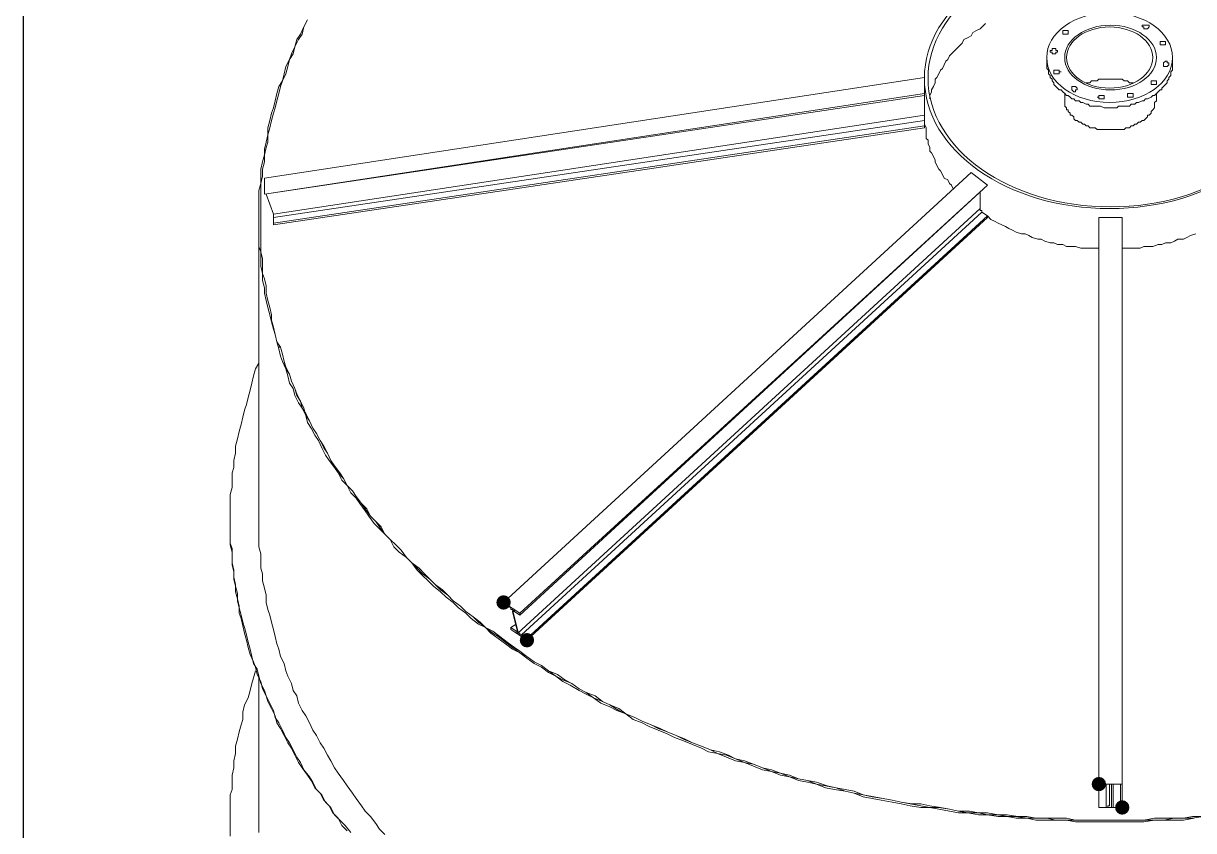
# Model space of a CAD drawing. Header units: millimetres. Extents: x 0 to 62767, y -13570 to 23963.
# Drawn here: x 17238 to 18477, y 3305 to 4160 of the extents above; entities that cross this region are included whole.
import ezdxf

# ---------------------------------------------------------------- set-up
doc = ezdxf.new("R2010")
doc.units = ezdxf.units.MM
picture_1 = doc.add_image_def('image2.jpg', size_in_pixel=(680, 1027))

msp = doc.modelspace()

# ---------------------------------------------------------------- hatches: boundary and pattern name
h = msp.add_hatch(color=7)
edge = h.paths.add_edge_path()
edge.add_arc((17746.667, 3546.667), 7.619, 0, 360)
h = msp.add_hatch(color=7)
edge = h.paths.add_edge_path()
edge.add_arc((17771.429, 3506.667), 7.619, 0, 360)
h = msp.add_hatch(color=7)
edge = h.paths.add_edge_path()
edge.add_arc((18377.143, 3354.286), 7.619, 0, 360)
h = msp.add_hatch(color=7)
edge = h.paths.add_edge_path()
edge.add_arc((18401.904, 3329.524), 7.619, 0, 360)

# ---------------------------------------------------------------- linework, layer by layer
at = {"color": 7, "lineweight": 0}
for points in [[(17539.047, 4163.81), (17535.237, 4156.191), (17531.428, 4148.571), (17527.619, 4142.857), (17525.715, 4135.238), (17521.904, 4127.619), (17520, 4121.905), (17516.191, 4114.286), (17514.285, 4106.666), (17512.381, 4099.047), (17508.572, 4093.333), (17506.666, 4085.714), (17504.761, 4078.095), (17502.857, 4070.476), (17500.952, 4064.762), (17499.048, 4057.143), (17497.142, 4049.524), (17497.142, 4041.905), (17495.238, 4034.286), (17493.333, 4026.666), (17493.333, 4020.952), (17491.428, 4013.333), (17489.524, 4005.714), (17489.524, 3998.095), (17489.524, 3990.476), (17487.618, 3982.857), (17487.618, 3975.238), (17487.618, 3969.524), (17487.618, 3961.905), (17487.618, 3954.286), (17487.618, 3946.666), (17487.618, 3939.047), (17487.618, 3931.428), (17487.618, 3923.809), (17489.524, 3918.095), (17489.524, 3910.476), (17489.524, 3902.857), (17491.428, 3895.238), (17491.428, 3887.619), (17493.333, 3880), (17493.333, 3874.286), (17495.238, 3866.666), (17497.142, 3859.047), (17499.048, 3851.428), (17500.952, 3843.809), (17502.857, 3836.19), (17504.761, 3830.476), (17506.666, 3822.857), (17508.572, 3815.238), (17510.476, 3807.619), (17512.381, 3801.905), (17516.191, 3794.286), (17518.095, 3786.667), (17520, 3779.048), (17523.809, 3773.333), (17525.715, 3765.714), (17529.524, 3758.095), (17533.333, 3752.381), (17537.143, 3744.762), (17539.047, 3737.143), (17542.857, 3731.429), (17546.667, 3723.809), (17550.476, 3718.095), (17554.285, 3710.476), (17558.095, 3702.857), (17561.904, 3697.143), (17567.619, 3689.524), (17571.428, 3683.809), (17575.238, 3676.19), (17580.952, 3670.476), (17584.762, 3662.857), (17590.476, 3657.143), (17594.286, 3651.429), (17599.999, 3643.809), (17603.81, 3638.095), (17609.523, 3630.476), (17615.238, 3624.762), (17620.953, 3619.048), (17626.666, 3613.333), (17630.475, 3605.714), (17636.19, 3600), (17643.809, 3594.286), (17649.524, 3588.571), (17655.238, 3580.952), (17660.952, 3575.238), (17666.666, 3569.524), (17672.381, 3563.809), (17680, 3558.095), (17685.715, 3552.381), (17693.333, 3546.667), (17699.048, 3540.952), (17706.667, 3535.238), (17712.38, 3529.524), (17720, 3523.809), (17727.619, 3520), (17733.334, 3514.286), (17740.952, 3508.571), (17748.571, 3502.857), (17756.19, 3497.143), (17763.81, 3493.333), (17771.429, 3487.619), (17779.047, 3481.905), (17786.666, 3478.095), (17794.286, 3472.381), (17801.905, 3468.571), (17809.524, 3462.857), (17817.142, 3459.048), (17826.666, 3453.333), (17834.285, 3449.524), (17841.905, 3445.714), (17849.524, 3440), (17859.048, 3436.19), (17866.667, 3432.381), (17876.191, 3428.571), (17883.809, 3422.857), (17893.333, 3419.048), (17900.952, 3415.238), (17910.476, 3411.429), (17919.999, 3407.619), (17927.619, 3403.809), (17937.143, 3400), (17946.666, 3396.19), (17956.19, 3392.381), (17963.809, 3388.571), (17973.333, 3386.667), (17982.857, 3382.857), (17992.381, 3379.048), (18001.905, 3377.143), (18011.428, 3373.333), (18020.952, 3369.524), (18030.476, 3367.619), (18040, 3363.809), (18049.524, 3361.905), (18059.047, 3358.095), (18068.571, 3356.19), (18078.095, 3354.286), (18087.619, 3350.476), (18097.143, 3348.571), (18108.571, 3346.667), (18118.095, 3344.762), (18127.619, 3340.952), (18137.142, 3339.048), (18146.666, 3337.143), (18158.094, 3335.238), (18167.618, 3333.333), (18177.142, 3331.429), (18188.571, 3329.524), (18198.095, 3329.524), (18207.619, 3327.619), (18219.047, 3325.714), (18228.571, 3323.81), (18238.095, 3323.81), (18249.523, 3321.905), (18259.047, 3321.905), (18270.477, 3320), (18279.999, 3320), (18289.523, 3318.095), (18300.951, 3318.095), (18310.476, 3316.19), (18321.905, 3316.19), (18331.428, 3316.19), (18342.857, 3316.19), (18352.381, 3314.286), (18363.809, 3314.286), (18373.333, 3314.286), (18382.857, 3314.286), (18394.286, 3314.286), (18403.81, 3314.286), (18415.238, 3314.286), (18424.762, 3314.286), (18436.19, 3316.19), (18445.714, 3316.19), (18457.142, 3316.19), (18466.666, 3316.19), (18478.095, 3318.095)], [(18487.618, 3320), (18476.19, 3320), (18466.666, 3318.095), (18457.142, 3318.095), (18445.714, 3318.095), (18436.19, 3318.095), (18424.762, 3316.19), (18415.238, 3316.19), (18403.81, 3316.19), (18394.286, 3316.19), (18382.857, 3316.19), (18373.333, 3316.19), (18363.809, 3316.19), (18352.381, 3316.19), (18342.857, 3318.095), (18331.428, 3318.095), (18321.905, 3318.095), (18310.476, 3318.095), (18300.951, 3320), (18291.429, 3320), (18279.999, 3321.905), (18270.477, 3321.905), (18259.047, 3323.81), (18249.523, 3323.81), (18240, 3325.714), (18228.571, 3325.714), (18219.047, 3327.619), (18209.524, 3329.524), (18198.095, 3331.429), (18188.571, 3333.333), (18179.048, 3333.333), (18167.618, 3335.238), (18158.094, 3337.143), (18148.572, 3339.048), (18139.047, 3340.952), (18127.619, 3342.857), (18118.095, 3346.667), (18108.571, 3348.571), (18099.047, 3350.476), (18089.523, 3352.381), (18078.095, 3356.19), (18068.571, 3358.095), (18059.047, 3360), (18049.524, 3363.809), (18040, 3365.714), (18030.476, 3369.524), (18020.952, 3371.429), (18011.428, 3375.238), (18001.905, 3379.048), (17992.381, 3380.952), (17984.762, 3384.762), (17975.238, 3388.571), (17965.714, 3390.476), (17956.19, 3394.286), (17946.666, 3398.095), (17939.047, 3401.905), (17929.523, 3405.714), (17919.999, 3409.524), (17912.38, 3413.333), (17902.856, 3417.143), (17893.333, 3420.952), (17885.713, 3424.762), (17876.191, 3428.571), (17868.571, 3434.286), (17859.048, 3438.095), (17851.428, 3441.905), (17843.809, 3447.619), (17834.285, 3451.429), (17826.666, 3455.238), (17819.048, 3460.952), (17811.429, 3464.762), (17803.809, 3470.476), (17794.286, 3474.286), (17786.666, 3480), (17779.047, 3483.809), (17771.429, 3489.524), (17763.81, 3495.238), (17758.095, 3499.048), (17750.476, 3504.762), (17742.856, 3510.476), (17735.238, 3516.19), (17727.619, 3520), (17721.904, 3525.714), (17714.285, 3531.429), (17706.667, 3537.143), (17700.952, 3542.857), (17693.333, 3548.571), (17687.619, 3554.286), (17681.904, 3560), (17674.285, 3565.714), (17668.572, 3571.429), (17662.857, 3577.143), (17657.142, 3582.857), (17649.524, 3588.571), (17643.809, 3594.286), (17638.096, 3601.905), (17632.381, 3607.619), (17626.666, 3613.333), (17620.953, 3619.048), (17617.142, 3626.667), (17611.429, 3632.381), (17605.714, 3638.095), (17601.904, 3645.714), (17596.19, 3651.429), (17590.476, 3659.048), (17586.666, 3664.762), (17580.952, 3670.476), (17577.143, 3678.095), (17573.334, 3683.809), (17567.619, 3691.429), (17563.81, 3697.143), (17560, 3704.762), (17556.191, 3710.476), (17552.38, 3718.095), (17548.571, 3725.714), (17544.761, 3731.429), (17540.952, 3739.048), (17537.143, 3744.762), (17535.237, 3752.381), (17531.428, 3760), (17527.619, 3765.714), (17525.715, 3773.333), (17521.904, 3780.952), (17520, 3788.571), (17516.191, 3794.286), (17514.285, 3801.905), (17512.381, 3809.524), (17510.476, 3817.143), (17506.666, 3822.857), (17504.761, 3830.476), (17502.857, 3838.095), (17500.952, 3845.714), (17500.952, 3851.428), (17499.048, 3859.047), (17497.142, 3866.666), (17495.238, 3874.286), (17495.238, 3881.905), (17493.333, 3889.524), (17491.428, 3895.238), (17491.428, 3902.857), (17491.428, 3910.476), (17489.524, 3918.095), (17489.524, 3925.714), (17489.524, 3933.333), (17489.524, 3939.047), (17489.524, 3946.666), (17489.524, 3954.286), (17489.524, 3961.905), (17489.524, 3969.524), (17489.524, 3977.143), (17489.524, 3984.762), (17489.524, 3990.476), (17491.428, 3998.095), (17491.428, 4005.714), (17493.333, 4013.333), (17493.333, 4020.952), (17495.238, 4028.571), (17497.142, 4034.286), (17497.142, 4041.905), (17499.048, 4049.524), (17500.952, 4057.143), (17502.857, 4064.762), (17504.761, 4070.476), (17506.666, 4078.095), (17508.572, 4085.714), (17510.476, 4093.333), (17512.381, 4099.047), (17516.191, 4106.666), (17518.095, 4114.286), (17520, 4121.905), (17523.809, 4127.619), (17525.715, 4135.238), (17529.524, 4142.857), (17533.333, 4148.571), (17535.237, 4156.191), (17539.047, 4163.81)], [(18198.095, 4080), (18198.095, 4083.81), (18200, 4087.619), (18200, 4089.524), (18201.904, 4093.333), (18203.809, 4097.143), (18203.809, 4100.952), (18205.713, 4102.857), (18207.619, 4106.666), (18209.524, 4110.476), (18211.428, 4112.381), (18213.333, 4116.191), (18215.237, 4120), (18217.143, 4121.905), (18219.047, 4125.714), (18220.952, 4127.619), (18224.762, 4131.429), (18226.667, 4133.333), (18230.476, 4137.143), (18232.38, 4139.048), (18234.286, 4142.857), (18238.095, 4144.762), (18241.904, 4146.666), (18243.81, 4150.476), (18247.619, 4152.381), (18251.428, 4154.286), (18255.238, 4158.095), (18257.143, 4160)], [(18321.905, 4118.095), (18321.905, 4123.81)], [(18321.905, 4118.095), (18321.905, 4116.191), (18321.905, 4114.286), (18321.905, 4112.381), (18323.809, 4110.476), (18323.809, 4108.571), (18323.809, 4106.666), (18325.714, 4104.762), (18325.714, 4102.857), (18327.618, 4100.952), (18327.618, 4099.047), (18329.524, 4097.143), (18329.524, 4095.238), (18331.428, 4093.333), (18333.333, 4091.429), (18335.238, 4089.524), (18337.142, 4089.524), (18339.048, 4087.619), (18340.952, 4085.714), (18342.857, 4083.81), (18344.761, 4083.81), (18346.666, 4081.905), (18348.571, 4080), (18350.476, 4080), (18352.381, 4078.095), (18356.191, 4078.095), (18358.095, 4076.191), (18360, 4076.191), (18363.809, 4074.286), (18365.715, 4074.286), (18367.619, 4072.381), (18371.428, 4072.381), (18373.333, 4072.381), (18377.143, 4072.381), (18379.047, 4072.381), (18382.857, 4070.476), (18384.761, 4070.476), (18386.667, 4070.476), (18390.476, 4070.476), (18392.38, 4070.476), (18396.19, 4070.476), (18398.095, 4072.381), (18401.904, 4072.381), (18403.81, 4072.381), (18407.619, 4072.381), (18409.523, 4072.381), (18411.428, 4074.286), (18415.238, 4074.286), (18417.143, 4076.191), (18419.047, 4076.191), (18422.856, 4078.095), (18424.762, 4078.095), (18426.666, 4080), (18428.571, 4080), (18432.381, 4081.905), (18434.286, 4083.81), (18436.19, 4083.81), (18438.095, 4085.714), (18439.999, 4087.619), (18441.905, 4089.524), (18443.809, 4089.524), (18443.809, 4091.429), (18445.714, 4093.333), (18447.619, 4095.238), (18449.523, 4097.143), (18449.523, 4099.047), (18451.429, 4100.952), (18451.429, 4102.857), (18453.333, 4104.762), (18453.333, 4106.666), (18453.333, 4108.571), (18455.238, 4110.476), (18455.238, 4112.381), (18455.238, 4114.286), (18455.238, 4116.191), (18455.238, 4118.095)], [(18455.238, 4118.095), (18455.238, 4123.81)], [(17493.333, 3979.047), (17493.333, 3996.191), (18192.381, 4102.857)], [(18192.381, 4100.952), (18192.381, 4102.857)], [(18192.381, 4100.952), (18192.381, 4093.333)], [(18192.381, 4085.714), (18192.381, 4093.333)], [(18413.334, 4097.143), (18411.428, 4097.143), (18409.523, 4097.143), (18407.619, 4099.047), (18405.714, 4099.047), (18403.81, 4099.047), (18401.904, 4100.952), (18398.095, 4100.952), (18396.19, 4100.952), (18394.286, 4100.952), (18392.38, 4100.952), (18390.476, 4100.952), (18388.571, 4100.952), (18384.761, 4100.952), (18382.857, 4100.952), (18380.952, 4100.952), (18379.047, 4100.952), (18377.143, 4100.952), (18375.237, 4099.047), (18373.333, 4099.047), (18369.524, 4099.047), (18367.619, 4097.143), (18365.715, 4097.143), (18363.809, 4097.143)], [(17493.333, 3979.047), (18192.381, 4085.714)], [(17493.333, 3979.047), (18192.381, 4083.81)], [(17493.333, 3979.047), (18192.381, 4083.81)], [(18192.381, 4051.428), (18192.381, 4057.143), (18192.381, 4062.857), (18192.381, 4083.81), (18192.381, 4085.714)], [(18340.952, 4081.905), (18340.952, 4085.714)], [(18438.095, 4081.905), (18438.095, 4080), (18438.095, 4078.095), (18436.19, 4076.191), (18436.19, 4074.286), (18436.19, 4072.381), (18436.19, 4070.476), (18434.286, 4068.571), (18432.381, 4066.666), (18432.381, 4064.762), (18430.476, 4062.857), (18428.571, 4062.857), (18428.571, 4060.952), (18426.666, 4059.047), (18424.762, 4057.143), (18422.856, 4057.143), (18420.952, 4055.238), (18419.047, 4055.238), (18417.143, 4053.333), (18415.238, 4053.333), (18413.334, 4051.428), (18411.428, 4051.428), (18409.523, 4049.524), (18407.619, 4049.524), (18405.714, 4049.524), (18403.81, 4047.619), (18400, 4047.619), (18398.095, 4047.619), (18396.19, 4047.619), (18394.286, 4047.619), (18390.476, 4047.619), (18388.571, 4047.619), (18386.667, 4047.619), (18384.761, 4047.619), (18380.952, 4047.619), (18379.047, 4047.619), (18377.143, 4047.619), (18375.237, 4047.619), (18373.333, 4049.524), (18369.524, 4049.524), (18367.619, 4049.524), (18365.715, 4051.428), (18363.809, 4051.428), (18361.904, 4053.333), (18360, 4053.333), (18358.095, 4055.238), (18356.191, 4055.238), (18354.285, 4057.143), (18352.381, 4057.143), (18350.476, 4059.047), (18350.476, 4060.952), (18348.571, 4062.857), (18346.666, 4062.857), (18346.666, 4064.762), (18344.761, 4066.666), (18344.761, 4068.571), (18342.857, 4068.571), (18342.857, 4070.476), (18340.952, 4072.381), (18340.952, 4074.286), (18340.952, 4076.191), (18340.952, 4078.095), (18340.952, 4080), (18340.952, 4081.905)], [(18438.095, 4081.905), (18438.095, 4085.714)], [(17502.857, 3958.095), (18192.381, 4062.857)], [(17502.857, 3954.286), (18192.381, 4057.143)], [(18222.857, 3984.762), (18220.952, 3988.571), (18219.047, 3990.476), (18217.143, 3994.286), (18213.333, 3996.191), (18211.428, 4000), (18209.524, 4003.809), (18207.619, 4005.714), (18205.713, 4009.524), (18203.809, 4013.333), (18203.809, 4015.238), (18201.904, 4019.047), (18200, 4022.857), (18198.095, 4024.762), (18198.095, 4028.571), (18196.191, 4032.381), (18196.191, 4036.191), (18194.285, 4038.095), (18194.285, 4041.905), (18194.285, 4045.714), (18194.285, 4049.524), (18192.381, 4053.333), (18192.381, 4055.238), (18192.381, 4059.047)], [(17502.857, 3948.571), (18192.381, 4051.428)], [(17502.857, 3948.571), (18192.381, 4051.428)], [(17502.857, 3946.666), (18192.381, 4049.524)], [(18192.381, 4051.428), (18192.381, 4049.524)], [(17763.81, 3535.238), (17746.667, 3546.667), (18241.904, 4001.905)], [(18259.047, 3988.571), (18241.904, 4001.905)], [(17502.857, 3958.095), (17495.238, 3979.047)], [(17763.81, 3533.333), (18259.047, 3988.571)], [(17763.81, 3533.333), (17763.81, 3535.238), (18259.047, 3988.571)], [(17763.81, 3533.333), (18259.047, 3988.571)], [(18251.428, 3963.809), (18251.428, 3980.952)], [(17502.857, 3954.286), (17502.857, 3956.19), (17502.857, 3958.095)], [(17502.857, 3948.571), (17502.857, 3954.286)], [(17754.286, 3518.095), (17771.429, 3506.667), (18259.047, 3954.286)], [(17761.904, 3514.286), (18251.428, 3963.809)], [(17765.714, 3512.381), (18253.332, 3960)], [(17771.429, 3506.667), (18259.047, 3956.19)], [(17771.429, 3508.571), (18259.047, 3956.19)], [(18253.332, 3960), (18253.332, 3961.905), (18251.428, 3961.905), (18251.428, 3963.809)], [(18259.047, 3956.19), (18253.332, 3960)], [(18377.143, 3921.905), (18371.428, 3921.905), (18367.619, 3921.905), (18361.904, 3921.905), (18358.095, 3921.905), (18352.381, 3923.809), (18348.571, 3923.809), (18342.857, 3923.809), (18339.048, 3925.714), (18333.333, 3925.714), (18329.524, 3927.619), (18325.714, 3927.619), (18320, 3929.524), (18316.19, 3931.428), (18312.381, 3931.428), (18306.666, 3933.333), (18302.857, 3935.238), (18299.047, 3937.143), (18295.238, 3937.143), (18289.523, 3939.047), (18285.714, 3940.952), (18281.905, 3942.857), (18278.095, 3944.762), (18274.286, 3946.666), (18270.477, 3948.571), (18266.666, 3950.476), (18262.857, 3952.381), (18259.047, 3956.19)], [(18259.047, 3954.286), (18259.047, 3956.19)], [(18401.904, 3954.286), (18377.143, 3954.286)], [(18401.904, 3354.286), (18377.143, 3354.286), (18377.143, 3954.286)], [(18401.904, 3354.286), (18401.904, 3954.286)], [(17487.618, 3634.286), (17487.618, 3952.381)], [(17502.857, 3946.666), (17502.857, 3948.571)], [(18480, 3937.143), (18474.285, 3935.238), (18470.475, 3933.333), (18466.666, 3931.428), (18460.953, 3931.428), (18457.142, 3929.524), (18453.333, 3927.619), (18447.619, 3927.619), (18443.809, 3925.714), (18439.999, 3925.714), (18434.286, 3923.809), (18430.476, 3923.809), (18424.762, 3923.809), (18420.952, 3921.905), (18415.238, 3921.905), (18411.428, 3921.905), (18405.714, 3921.905), (18401.904, 3921.905)], [(17510.476, 3817.143), (17508.572, 3817.143)], [(17510.476, 3817.143), (17512.381, 3809.524), (17514.285, 3801.905), (17516.191, 3796.19), (17520, 3788.571), (17521.904, 3780.952), (17525.715, 3773.333), (17527.619, 3767.619), (17531.428, 3760), (17533.333, 3752.381), (17537.143, 3746.667), (17540.952, 3739.048), (17544.761, 3731.429), (17548.571, 3725.714), (17552.38, 3718.095), (17556.191, 3712.381), (17560, 3704.762), (17563.81, 3697.143), (17567.619, 3691.429), (17571.428, 3683.809), (17577.143, 3678.095), (17580.952, 3670.476), (17586.666, 3664.762), (17590.476, 3659.048), (17596.19, 3651.429), (17599.999, 3645.714), (17605.714, 3638.095), (17611.429, 3632.381), (17615.238, 3626.667), (17620.953, 3619.048), (17626.666, 3613.333), (17632.381, 3607.619), (17638.096, 3601.905), (17643.809, 3594.286), (17649.524, 3588.571), (17655.238, 3582.857), (17660.952, 3577.143), (17668.572, 3571.429), (17674.285, 3565.714), (17680, 3560), (17687.619, 3554.286), (17693.333, 3548.571), (17700.952, 3542.857), (17706.667, 3537.143), (17714.285, 3531.429), (17720, 3525.714), (17727.619, 3520), (17735.238, 3514.286), (17740.952, 3510.476), (17748.571, 3504.762), (17756.19, 3499.048), (17763.81, 3493.333), (17771.429, 3489.524), (17779.047, 3483.809), (17786.666, 3480), (17794.286, 3474.286), (17801.905, 3468.571), (17809.524, 3464.762), (17819.048, 3460.952), (17826.666, 3455.238), (17834.285, 3451.429), (17841.905, 3445.714), (17851.428, 3441.905), (17859.048, 3438.095), (17868.571, 3432.381), (17876.191, 3428.571), (17885.713, 3424.762), (17893.333, 3420.952), (17902.856, 3417.143), (17910.476, 3413.333), (17919.999, 3409.524), (17929.523, 3405.714), (17937.143, 3401.905), (17946.666, 3398.095), (17956.19, 3394.286), (17965.714, 3390.476), (17973.333, 3386.667), (17982.857, 3384.762), (17992.381, 3380.952), (18001.905, 3377.143), (18011.428, 3375.238), (18020.952, 3371.429), (18030.476, 3367.619), (18040, 3365.714), (18049.524, 3361.905), (18059.047, 3360), (18068.571, 3358.095), (18078.095, 3354.286), (18087.619, 3352.381), (18099.047, 3350.476), (18108.571, 3346.667), (18118.095, 3344.762), (18127.619, 3342.857), (18137.142, 3340.952), (18148.572, 3339.048), (18158.094, 3337.143), (18167.618, 3335.238), (18177.142, 3333.333), (18188.571, 3331.429), (18198.095, 3329.524), (18207.619, 3329.524), (18219.047, 3327.619), (18228.571, 3325.714), (18238.095, 3323.81), (18249.523, 3323.81), (18259.047, 3321.905), (18270.477, 3321.905), (18279.999, 3320), (18289.523, 3320), (18300.951, 3318.095), (18310.476, 3318.095), (18321.905, 3318.095), (18331.428, 3316.19), (18342.857, 3316.19), (18352.381, 3316.19), (18363.809, 3316.19), (18373.333, 3316.19), (18382.857, 3316.19), (18394.286, 3316.19), (18403.81, 3316.19), (18415.238, 3316.19), (18424.762, 3316.19), (18436.19, 3316.19), (18445.714, 3316.19), (18457.142, 3318.095), (18466.666, 3318.095), (18476.19, 3318.095), (18487.618, 3320)], [(18487.618, 3320), (18476.19, 3318.095), (18466.666, 3318.095), (18457.142, 3318.095), (18445.714, 3316.19), (18436.19, 3316.19), (18424.762, 3316.19), (18415.238, 3316.19), (18403.81, 3316.19), (18394.286, 3316.19), (18382.857, 3316.19), (18373.333, 3316.19), (18363.809, 3316.19), (18352.381, 3316.19), (18342.857, 3316.19), (18331.428, 3316.19), (18321.905, 3318.095), (18310.476, 3318.095), (18300.951, 3318.095), (18289.523, 3320), (18279.999, 3320), (18270.477, 3321.905), (18259.047, 3321.905), (18249.523, 3323.81), (18238.095, 3323.81), (18228.571, 3325.714), (18219.047, 3327.619), (18207.619, 3329.524), (18198.095, 3329.524), (18188.571, 3331.429), (18177.142, 3333.333), (18167.618, 3335.238), (18158.094, 3337.143), (18148.572, 3339.048), (18137.142, 3340.952), (18127.619, 3342.857), (18118.095, 3344.762), (18108.571, 3346.667), (18099.047, 3350.476), (18087.619, 3352.381), (18078.095, 3354.286), (18068.571, 3358.095), (18059.047, 3360), (18049.524, 3361.905), (18040, 3365.714), (18030.476, 3367.619), (18020.952, 3371.429), (18011.428, 3375.238), (18001.905, 3377.143), (17992.381, 3380.952), (17982.857, 3384.762), (17973.333, 3386.667), (17965.714, 3390.476), (17956.19, 3394.286), (17946.666, 3398.095), (17937.143, 3401.905), (17929.523, 3405.714), (17919.999, 3409.524), (17910.476, 3413.333), (17902.856, 3417.143), (17893.333, 3420.952), (17885.713, 3424.762), (17876.191, 3428.571), (17868.571, 3432.381), (17859.048, 3438.095), (17851.428, 3441.905), (17841.905, 3445.714), (17834.285, 3451.429), (17826.666, 3455.238), (17819.048, 3460.952), (17809.524, 3464.762), (17801.905, 3468.571), (17794.286, 3474.286), (17786.666, 3480), (17779.047, 3483.809), (17771.429, 3489.524), (17763.81, 3493.333), (17756.19, 3499.048), (17748.571, 3504.762), (17740.952, 3510.476), (17735.238, 3514.286), (17727.619, 3520), (17720, 3525.714), (17714.285, 3531.429), (17706.667, 3537.143), (17700.952, 3542.857), (17693.333, 3548.571), (17687.619, 3554.286), (17680, 3560), (17674.285, 3565.714), (17668.572, 3571.429), (17660.952, 3577.143), (17655.238, 3582.857), (17649.524, 3588.571), (17643.809, 3594.286), (17638.096, 3601.905), (17632.381, 3607.619), (17626.666, 3613.333), (17620.953, 3619.048), (17615.238, 3626.667), (17611.429, 3632.381), (17605.714, 3638.095), (17599.999, 3645.714), (17596.19, 3651.429), (17590.476, 3659.048), (17586.666, 3664.762), (17580.952, 3670.476), (17577.143, 3678.095), (17571.428, 3683.809), (17567.619, 3691.429), (17563.81, 3697.143), (17560, 3704.762), (17556.191, 3712.381), (17552.38, 3718.095), (17548.571, 3725.714), (17544.761, 3731.429), (17540.952, 3739.048), (17537.143, 3746.667), (17533.333, 3752.381), (17531.428, 3760), (17527.619, 3767.619), (17525.715, 3773.333), (17521.904, 3780.952), (17520, 3788.571), (17516.191, 3796.19), (17514.285, 3801.905), (17512.381, 3809.524), (17510.476, 3817.143)], [(17584.762, 3302.857), (17579.047, 3310.476), (17573.334, 3316.19), (17567.619, 3321.905), (17563.81, 3329.524), (17558.095, 3335.238), (17554.285, 3342.857), (17548.571, 3348.571), (17544.761, 3356.19), (17540.952, 3361.905), (17535.237, 3369.524), (17531.428, 3377.143), (17527.619, 3382.857), (17523.809, 3390.476), (17520, 3398.095), (17516.191, 3403.809), (17512.381, 3411.429), (17508.572, 3419.048), (17504.761, 3424.762), (17502.857, 3432.381), (17499.048, 3440), (17495.238, 3447.619), (17493.333, 3453.333), (17489.524, 3460.952), (17487.618, 3468.571), (17485.714, 3476.19), (17481.905, 3481.905), (17480, 3489.524), (17478.096, 3497.143), (17476.19, 3504.762), (17474.285, 3512.381), (17472.381, 3520), (17470.475, 3525.714), (17468.571, 3533.333), (17466.666, 3540.952), (17464.762, 3548.571), (17464.762, 3556.19), (17462.857, 3563.809), (17460.953, 3571.429), (17460.953, 3579.048), (17459.047, 3586.667), (17459.047, 3594.286), (17459.047, 3600), (17457.142, 3607.619), (17457.142, 3615.238), (17457.142, 3622.857), (17457.142, 3630.476), (17457.142, 3638.095), (17457.142, 3645.714), (17457.142, 3653.333), (17457.142, 3660.952), (17459.047, 3668.571), (17459.047, 3676.19), (17459.047, 3683.809), (17460.953, 3689.524), (17460.953, 3697.143), (17462.857, 3704.762), (17462.857, 3712.381), (17464.762, 3720), (17466.666, 3727.619), (17468.571, 3735.238), (17470.475, 3742.857), (17472.381, 3750.476), (17474.285, 3756.19), (17476.19, 3763.809), (17478.096, 3771.428), (17480, 3779.048), (17481.905, 3786.667), (17483.809, 3794.286), (17487.618, 3800)], [(17457.142, 3634.286), (17457.142, 3632.381)], [(17580.952, 3304.762), (17575.238, 3310.476), (17571.428, 3318.095), (17565.714, 3323.81), (17561.904, 3331.429), (17556.191, 3337.143), (17552.38, 3344.762), (17546.667, 3350.476), (17542.857, 3358.095), (17539.047, 3363.809), (17533.333, 3371.429), (17529.524, 3377.143), (17525.715, 3384.762), (17521.904, 3392.381), (17518.095, 3398.095), (17514.285, 3405.714), (17510.476, 3413.333), (17506.666, 3419.048), (17504.761, 3426.667), (17500.952, 3434.286), (17497.142, 3441.905), (17495.238, 3447.619), (17491.428, 3455.238), (17489.524, 3462.857), (17485.714, 3470.476), (17483.809, 3478.095), (17481.905, 3483.809), (17478.096, 3491.429), (17476.19, 3499.048), (17474.285, 3506.667), (17472.381, 3514.286), (17470.475, 3521.905), (17468.571, 3529.524), (17466.666, 3535.238), (17466.666, 3542.857), (17464.762, 3550.476), (17462.857, 3558.095), (17462.857, 3565.714), (17460.953, 3573.333), (17460.953, 3580.952), (17459.047, 3588.571), (17459.047, 3596.19), (17459.047, 3603.809), (17457.142, 3609.524), (17457.142, 3617.143), (17457.142, 3624.762), (17457.142, 3632.381)], [(17620.953, 3300.952), (17615.238, 3306.667), (17611.429, 3312.381), (17605.714, 3320), (17599.999, 3325.714), (17596.19, 3331.429), (17590.476, 3339.048), (17586.666, 3344.762), (17580.952, 3352.381), (17577.143, 3358.095), (17571.428, 3365.714), (17567.619, 3371.429), (17563.81, 3379.048), (17560, 3384.762), (17556.191, 3392.381), (17552.38, 3398.095), (17548.571, 3405.714), (17544.761, 3411.429), (17540.952, 3419.048), (17537.143, 3426.667), (17533.333, 3432.381), (17529.524, 3440), (17527.619, 3447.619), (17523.809, 3453.333), (17521.904, 3460.952), (17518.095, 3468.571), (17516.191, 3474.286), (17514.285, 3481.905), (17510.476, 3489.524), (17508.572, 3497.143), (17506.666, 3502.857), (17504.761, 3510.476), (17502.857, 3518.095), (17500.952, 3525.714), (17499.048, 3533.333), (17497.142, 3539.048), (17495.238, 3546.667), (17495.238, 3554.286), (17493.333, 3561.905), (17491.428, 3569.524), (17491.428, 3577.143), (17489.524, 3582.857), (17489.524, 3590.476), (17489.524, 3598.095), (17487.618, 3605.714), (17487.618, 3613.333), (17487.618, 3620.952), (17487.618, 3626.667), (17487.618, 3634.286)], [(17746.667, 3546.667), (17746.667, 3544.762), (17748.571, 3544.762)], [(17748.571, 3544.762), (17754.286, 3540.952)], [(17754.286, 3540.952), (17754.286, 3539.048), (17756.19, 3539.048)], [(17756.19, 3539.048), (17761.904, 3516.19)], [(17756.19, 3537.143), (17758.095, 3539.048), (17758.095, 3537.143)], [(17756.19, 3537.143), (17758.095, 3537.143)], [(17761.904, 3514.286), (17756.19, 3537.143)], [(17758.095, 3537.143), (17763.81, 3533.333)], [(17754.286, 3520), (17759.999, 3523.809)], [(17754.286, 3520), (17759.999, 3523.809)], [(17759.999, 3516.19), (17754.286, 3520)], [(17754.286, 3520), (17754.286, 3518.095)], [(17759.999, 3516.19), (17761.904, 3516.19)], [(17761.904, 3516.19), (17761.904, 3514.286), (17759.999, 3514.286), (17759.999, 3516.19)], [(17765.714, 3512.381), (17763.81, 3512.381), (17763.81, 3514.286), (17761.904, 3514.286)], [(17771.429, 3508.571), (17765.714, 3512.381)], [(17771.429, 3506.667), (17771.429, 3508.571)], [(17457.142, 3304.762), (17457.142, 3312.381), (17457.142, 3320), (17457.142, 3327.619), (17457.142, 3335.238), (17457.142, 3342.857), (17459.047, 3348.571), (17459.047, 3356.19), (17459.047, 3363.809), (17460.953, 3371.429), (17460.953, 3379.048), (17462.857, 3386.667), (17462.857, 3394.286), (17464.762, 3401.905), (17466.666, 3409.524), (17468.571, 3417.143), (17470.475, 3422.857), (17470.475, 3430.476), (17472.381, 3438.095), (17476.19, 3445.714), (17478.096, 3453.333), (17480, 3460.952), (17481.905, 3466.667), (17483.809, 3474.286)], [(17487.618, 3316.19), (17487.618, 3466.667)], [(18377.143, 3354.286), (18384.761, 3354.286)], [(18377.143, 3329.524), (18377.143, 3354.286)], [(18384.761, 3329.524), (18377.143, 3329.524), (18377.143, 3354.286)], [(18401.904, 3354.286), (18401.904, 3329.524), (18377.143, 3329.524)], [(18384.761, 3354.286), (18386.667, 3354.286), (18388.571, 3354.286), (18388.571, 3352.381)], [(18384.761, 3329.524), (18384.761, 3354.286)], [(18388.571, 3352.381), (18388.571, 3331.429)], [(18390.476, 3352.381), (18390.476, 3354.286), (18392.38, 3354.286)], [(18390.476, 3331.429), (18390.476, 3352.381)], [(18392.38, 3329.524), (18392.38, 3354.286)], [(18392.38, 3354.286), (18400, 3354.286)], [(18400, 3329.524), (18400, 3354.286)], [(18400, 3354.286), (18401.904, 3354.286)], [(18388.571, 3331.429), (18386.667, 3331.429), (18386.667, 3329.524), (18384.761, 3329.524)], [(18392.38, 3329.524), (18390.476, 3329.524), (18390.476, 3331.429)], [(18400, 3329.524), (18392.38, 3329.524)], [(18401.904, 3329.524), (18400, 3329.524)], [(17457.142, 3316.19), (17457.142, 3314.286)], [(17457.142, 3299.048), (17457.142, 3306.667), (17457.142, 3314.286)], [(17487.618, 3302.857), (17487.618, 3308.571), (17487.618, 3316.19)]]:
    msp.add_lwpolyline(points, dxfattribs=at)
for points in [[(18340.952, 4148.571), (18339.048, 4148.571), (18339.048, 4150.476), (18339.048, 4152.381), (18340.952, 4152.381), (18342.857, 4152.381), (18344.761, 4152.381), (18344.761, 4150.476), (18344.761, 4148.571), (18342.857, 4148.571)], [(18422.856, 4158.095), (18424.762, 4158.095), (18426.666, 4158.095), (18428.571, 4158.095), (18430.476, 4158.095), (18430.476, 4156.191), (18428.571, 4154.286), (18426.666, 4154.286), (18424.762, 4154.286), (18424.762, 4156.191), (18422.856, 4156.191)], [(18443.809, 4140.952), (18445.714, 4140.952), (18447.619, 4140.952), (18447.619, 4139.048), (18447.619, 4137.143), (18445.714, 4137.143), (18443.809, 4137.143), (18441.905, 4137.143), (18441.905, 4139.048), (18441.905, 4140.952)], [(18329.524, 4127.619), (18327.618, 4127.619), (18327.618, 4129.524), (18325.714, 4129.524), (18325.714, 4131.429), (18327.618, 4131.429), (18327.618, 4133.333), (18329.524, 4133.333), (18331.428, 4133.333), (18331.428, 4131.429), (18333.333, 4131.429), (18333.333, 4129.524), (18331.428, 4129.524), (18331.428, 4127.619)], [(18447.619, 4120), (18449.523, 4120), (18449.523, 4118.095), (18451.429, 4118.095), (18451.429, 4116.191), (18449.523, 4114.286), (18447.619, 4114.286), (18445.714, 4114.286), (18445.714, 4116.191), (18445.714, 4118.095)], [(18335.238, 4106.666), (18333.333, 4106.666), (18331.428, 4106.666), (18329.524, 4106.666), (18329.524, 4108.571), (18329.524, 4110.476), (18331.428, 4110.476), (18333.333, 4110.476), (18335.238, 4110.476), (18335.238, 4108.571), (18337.142, 4108.571), (18335.238, 4108.571)], [(18354.285, 4089.524), (18352.381, 4089.524), (18352.381, 4087.619), (18350.476, 4087.619), (18348.571, 4089.524), (18348.571, 4091.429), (18348.571, 4093.333), (18350.476, 4093.333), (18352.381, 4093.333), (18354.285, 4091.429)], [(18436.19, 4099.047), (18438.095, 4099.047), (18438.095, 4097.143), (18438.095, 4095.238), (18436.19, 4095.238), (18434.286, 4095.238), (18432.381, 4095.238), (18432.381, 4097.143), (18432.381, 4099.047), (18434.286, 4099.047)], [(18382.857, 4081.905), (18382.857, 4080), (18380.952, 4080), (18379.047, 4080), (18377.143, 4080), (18377.143, 4081.905), (18375.237, 4081.905), (18377.143, 4081.905), (18377.143, 4083.81), (18379.047, 4083.81), (18380.952, 4083.81), (18382.857, 4083.81)], [(18413.334, 4085.714), (18413.334, 4083.81), (18413.334, 4081.905), (18411.428, 4081.905), (18409.523, 4081.905), (18407.619, 4081.905), (18407.619, 4083.81), (18407.619, 4085.714), (18409.523, 4085.714), (18411.428, 4085.714)]]:
    msp.add_lwpolyline(points, close=True, dxfattribs=at)
for centre, major_axis, ratio in [((18388.571, 4101.905), (196.19, 0), 0.703884), ((18389.524, 4101.905), (193.333, 0), 0.704435), ((18388.571, 4123.81), (66.667, 0), 0.714287), ((18389.523, 4123.809), (48.572, 0), 0.70588), ((18389.523, 4123.809), (48.572, 0), 0.70588), ((18388.571, 4123.81), (45.714, 0), 0.708332)]:
    msp.add_ellipse(centre, major_axis=major_axis, ratio=ratio, start_param=0, end_param=6.283185, dxfattribs=at)

# ---------------------------------------------------------------- pictures from other files: only their frames are drawn
image = msp.add_image(picture_1, insert=(17238.095, 1455.238), size_in_units=(2224.77, 3369.515))
image.dxf.flags = 7

doc.saveas('drawing.dxf')
